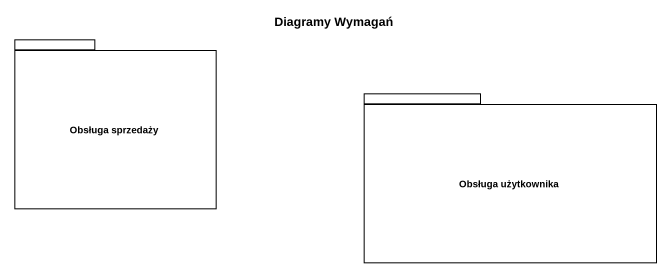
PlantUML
@startuml
title Diagramy Wymagań
package "Obsługa sprzedaży" as Obsługa_sprzedaży {
}
package "Obsługa użytkownika" as Obsługa_użytkownika {
}
@enduml
